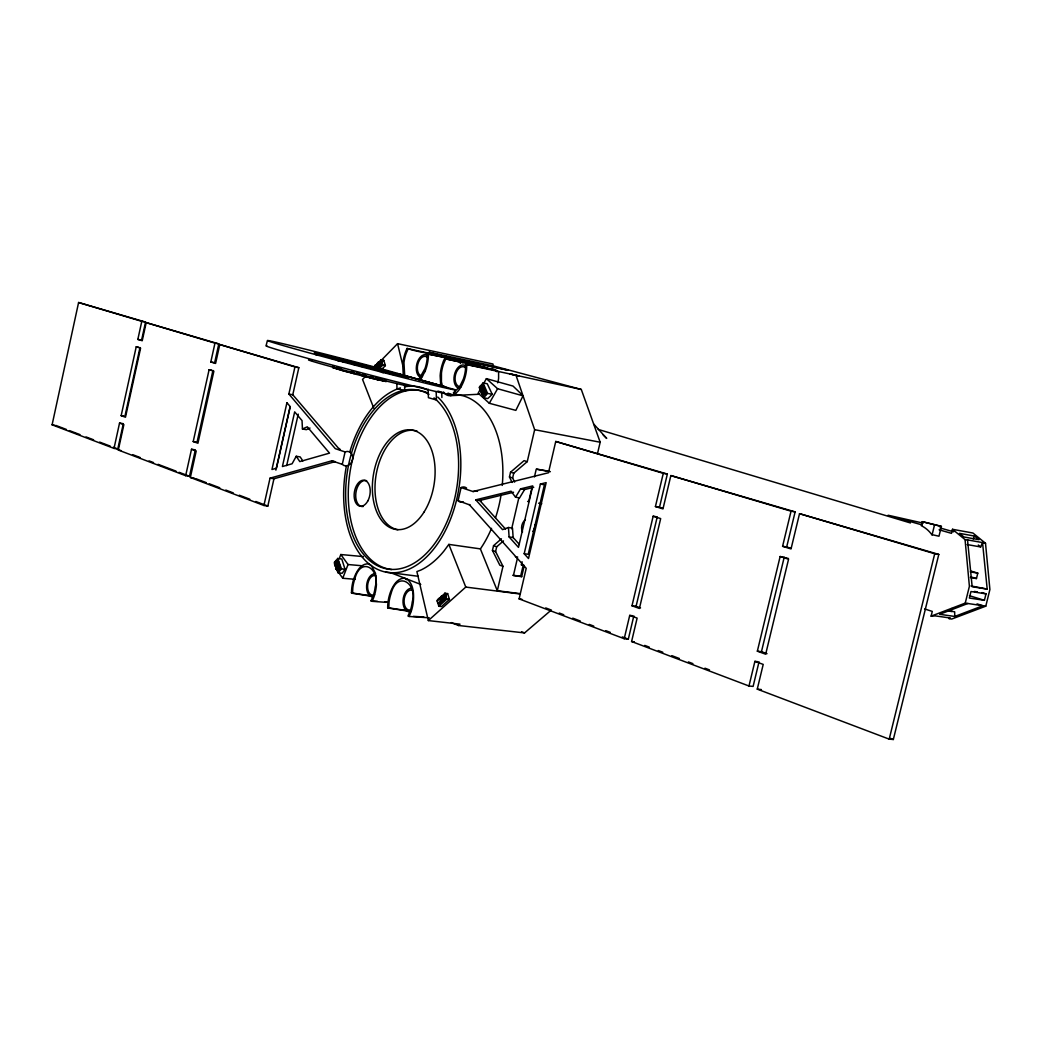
<?xml version="1.0" encoding="UTF-8"?>
<svg xmlns="http://www.w3.org/2000/svg" width="1042" height="1042" viewBox="0 0 1042 1042"><rect width="100%" height="100%" fill="white"/><g stroke="black" fill="none" stroke-linecap="round" stroke-linejoin="round"><path stroke-width="1.5" d="M481.495 391.089C482.394 387.767 487.395 390.398 485.429 393.212C484.035 397.367 478.434 391.01 482.824 391.349C482.172 390.646 477.497 389.278 480.557 386.009C483.358 384.094 485.39 388.432 483.136 390.229M482.368 389.786L484.66 389.799M442.446 595.79C447.76 598.785 440.883 593.08 440.623 598.238C441.821 604.581 448.034 596.936 444.96 593.276L447.63 593.601L449.441 599.45L441.495 606.574L438.825 606.249L437.028 600.413L444.96 593.276L446.771 599.124L438.825 606.249M335.993 567.33L337.478 566.822C334.065 564.595 342.284 564.946 339.822 568.593C339.093 571.433 334.677 569.479 336.084 566.874C339.705 565.103 338.103 563.24 335.459 565.884C333.505 564.712 334.808 560.244 337.413 561.56L336.097 561.391M337.022 569.792L338.702 567.03L338.233 565.129L336.918 564.946C339.601 565.324 337.009 567.135 335.602 565.91L337.868 566.04L335.081 565.637L337.647 566.405L336.436 566.04M378.897 362.173C384.029 364.726 376.579 359.764 377.048 364.869C378.806 370.483 383.612 362.877 381.151 359.803L383.756 360.337L385.397 365.599L381.19 369.884M438.838 598.59C444.361 597.327 433.993 599.528 438.552 603.149C442.785 605.806 440.987 597.6 443.176 600.726M376.748 368.386C381.606 368.477 374.547 361.965 374.325 367.214M387.676 607.447L388.77 608.15L387.676 607.707L387.754 604.985A28.942 17.805 -82.8 0 1 391.063 590.553C393.381 585.265 397.041 578.922 403.384 578.232A16.998 10.446 -82.7 0 1 408.308 580.16C413.778 585.878 413.987 594.591 413.296 602.015A29.033 17.766 -82.8 0 1 411.043 611.862L409.076 616.473L407.969 616.017L410.17 611.055A26.623 16.294 -82.8 0 0 412.228 602.029C417.647 582.96 397.08 570.195 391.076 593.536A26.766 16.477 -82.8 0 0 389.031 602.458L388.77 608.15L410.314 611.472M351.493 592.624L352.548 593.302L351.506 592.872L351.584 590.202A28.381 17.141 -82.6 0 1 354.801 576.057C357.054 570.886 360.532 564.647 366.719 563.891A16.672 10.042 -82.4 0 1 371.46 565.741L375.485 573.269L376.423 584.64A28.238 16.959 -82.5 0 1 373.166 598.968L372.085 601.312L371.017 600.869L373.153 596.011A26.128 15.695 -82.5 0 0 375.172 587.154C380.499 568.476 360.623 556.063 354.814 578.974A26.245 15.851 -82.6 0 0 352.821 587.74L352.548 593.302L370.77 596.154M482.85 389.552L485.22 390.138L482.225 389.447L483.423 389.903L481.665 390.086L482.824 391.349L480.987 389.148M444.869 597.092L443.462 596.727L444.713 596.688L444.96 593.276M373.804 367.305L381.151 359.803L380.903 363.02L379.679 362.916M482.98 390.359L482.902 391.128L481.691 390.633M336.332 566.236L337.556 566.601L337.634 565.871M484.817 389.851L483.488 389.578L484.96 389.916C482.433 391.532 481.443 383.977 483.149 385.931L481.977 385.735M335.263 462.088L334.625 462.101A7.32 5.978 -70.9 0 1 332.255 461.385L331.864 460.798L342.271 464.367A7.372 5.991 -70.9 0 0 352.574 459.639A7.372 5.991 -70.9 0 0 345.084 451.941L335.29 448.659L288.868 394.032L294.938 366.927L219.771 344.537L215.59 363.437L210.81 361.965L214.978 343.118L146.193 322.629L142.22 340.747L137.844 339.392L141.79 321.327L78.593 302.506L52.1 424.823L114.008 448.399L117.785 448.998L123.321 423.69L119.543 423.065L114.008 448.399M482.355 394.267L484.269 392.482L483.775 389.747M136.215 346.817L140.592 348.197L125.483 417.217L121.159 415.667L136.215 346.817L138.729 347.312M139.98 347.546L124.936 416.305L121.159 415.667M78.593 302.506L145.554 322.082L141.608 340.122L137.844 339.392M185.658 475.686L191.507 449.258L195.349 449.883L189.514 476.272L185.658 475.686L118.306 450.04L123.868 424.641L119.543 423.065M209.103 369.715L213.87 371.212L197.928 443.241L193.213 441.548L209.103 369.715L211.656 370.21M212.933 370.457L197.055 442.186L193.213 441.548M146.193 322.629L218.807 343.886L214.652 362.707L210.81 361.965M334.625 462.101L335.12 461.645L273.955 478.773L267.833 506.06L263.913 505.487L190.347 477.47L196.209 450.978L191.507 449.258M263.913 505.487L270.034 478.161L331.864 460.798M275.883 470.15L290.119 406.601M340.382 449.74A7.32 5.978 -70.9 0 0 338.416 448.151L292.776 394.762L298.833 367.696L219.771 344.537M286.68 465.618L298.233 414.143M342.271 464.367L345.084 451.941M376.839 368.178L376.917 365.742L378.142 365.833L375.263 365.273L377.699 365.364L376.527 365.182M378.285 366.198L377.035 366.133L380.2 366.667L379.027 366.263L380.812 365.833L379.601 365.364L380.903 365.625L379.679 365.143L380.981 365.403C379.314 365.781 379.366 362.134 381.098 363.58L379.861 364.205L381.164 364.466L379.835 364.44L381.138 364.713L379.796 364.674L381.098 364.947L377.113 366.784L378.415 367.058L378.533 366.185L377.074 366.341L379.9 366.849L377.517 366.38M470.281 363.45L470.632 361.874L455.588 358.682L478.486 363.984L470.632 361.874M470.242 505.123L458.076 500.694L461.085 487.565A7.789 6.057 -71.2 0 1 466.634 488.099M439.008 603.253L440.649 601.052L439.463 598.473M440.623 598.238L441.951 598.655L438.682 598.694L442.16 599.801L440.649 600.062L444.113 600.387L442.915 600.088L444.726 599.489L443.475 599.098L444.804 599.267C443.084 599.762 443.163 595.998 444.921 597.313L443.658 598.121L444.999 598.277L443.632 598.368L444.973 598.538L443.592 598.616L444.934 598.785L443.54 598.863L441.99 600.583M519.893 593.614L497.308 590.736L502.973 566.34L499.821 565.181L492.449 550.423L493.556 545.669L501.436 538.805M512.117 482.459L509.46 476.962L510.554 472.182L524.061 460.642L527.252 461.632L534.65 429.695L523.032 395.83L497.594 388.718L486.393 378.65L483.397 383.925M502.973 566.34L495.601 551.557L496.695 546.803L503.468 540.902M514.631 482.107L512.638 477.978L513.745 473.198L527.252 461.632M511.674 528.789L518.864 497.763M531.915 487.799L528.672 501.762L527.617 501.41M534.442 476.936L536.239 469.187L550.371 471.674M517.34 558.59L513.406 575.562L521.69 576.669L524.295 565.467L521.391 564.829L522.107 561.755M524.191 553.719L540.381 484.087L546.164 482.615L528.502 558.512L524.191 553.719L528.242 554.292L544.419 484.777L540.381 484.087M521.69 576.669L520.635 576.278L523.24 565.09L521.391 564.829M633.823 615.9L628.313 639.189L624.21 638.72L519.111 598.889L526.223 568.32L469.174 504.471M662.517 508.17L659.508 507.233L667.349 474.071L555.738 441.469L548.457 472.755L472.964 491.524L461.085 487.565M597.574 453.322L600.166 442.225L581.293 389.461L493.4 365.911L428.9 352.209L449.415 357.745L448.073 357.445M624.21 638.72L629.72 615.392L632.455 615.731M653.152 516.22L660.667 518.603L639.41 608.463L631.986 605.78L653.152 516.22L657.228 516.897L636.089 606.301L640.543 607.916M795.124 511.896L791.047 511.166L782.594 546.295L786.684 546.959L795.124 511.896L670.853 475.569L662.972 508.9L655.431 506.542L663.285 473.328L555.738 441.469M759.032 661.813L753.106 686.418L748.977 686.001L631.595 641.52L637.131 618.114L629.72 615.392M748.977 686.001L754.903 661.357L757.651 661.657M780.132 556.519L788.56 559.202L765.675 654.207L757.352 651.185L780.132 556.519L788.442 558.499M757.352 651.185L761.468 651.667L784.222 557.17M782.594 546.295L791.034 548.939L799.527 513.68L938.79 554.422L893.333 739.494L889.204 739.143L757.26 689.14L763.213 664.405L754.903 661.357M922.339 521.677L921.349 525.741L922.014 526.054A40.651 31.143 -80.7 0 1 931.795 534.598L938.985 536.213L941.395 526.392L922.339 521.677L941.395 526.392M932.056 534.989L934.466 525.129M889.204 739.143L934.726 553.732L938.79 554.422M939.116 529.805L951.476 533.335L952.466 529.297L972.928 533.022L985.511 543.273L989.9 589.525L985.784 606.17L951.711 619.052L948.988 618.661L950.382 618.023L935.286 615.887L931.118 616.148L932.277 611.407L924.632 608.958M951.164 611.615L951.932 608.476M931.118 616.148L965.244 603.11L969.399 586.294L965.061 539.626L952.466 529.297M970.441 577.581L976.458 578.544L977.8 573.126L970.949 571.081M986.006 593.862L970.975 591.53L969.36 598.043L984.416 600.322L986.006 593.862L981.864 592.585M266.049 345.853L267.416 340.5M267.012 345.918A97.193 1.823 14.7 0 0 349.617 369.663A97.193 1.823 14.7 0 0 453.778 395.152L455.263 389.76L381.085 368.725A97.206 1.602 14.7 0 0 268.575 340.604A97.206 1.602 14.7 0 0 350.386 363.932A97.206 1.602 14.7 0 0 455.146 389.838L455.263 389.76M339.236 558.629L340.799 554.526L363.411 556.61M355.166 579.313L342.74 578.258L348.041 564.517L340.799 554.526M442.616 600.348L443.801 600.609L440.909 599.827M973.202 538.975L974.452 536.07L959.461 533.348L963.993 536.995L978.985 539.691L974.452 536.07M967.158 544.562L980.652 546.946L982.541 542.582L967.536 539.899L972.16 586.737L987.191 589.095L982.541 542.582M425.032 371.486L420.629 379.262M443.514 361.027L444.608 358.604L462.882 362.603M378.402 366.823L377.412 366.25M442.147 600.557L443.332 600.739L440.688 600.544L441.886 599.775M523.032 395.83L515.842 410.379L489.31 403.28L478.161 393.16L480.401 389.2M449.415 357.745L407.057 348.445L405.989 350.815A28.59 17.375 -78.7 0 0 403.788 357.875A28.59 17.375 -78.7 0 0 402.72 365.234L403.228 374.312M458.337 361.327C444.035 354.059 423.794 354.059 408.151 348.731L406.002 353.759A26.441 16.073 -78.7 0 0 403.97 362.642L404.661 375.016M486.015 367.683L487.369 367.969L445.742 358.917L443.527 364.023A26.962 16.711 -78.7 0 0 441.456 373.088L441.43 381.893L442.772 387.416M375.954 366.354L376.423 365.664L374.651 366.094M302.844 460.903L300.174 456.917L296.241 456.266L292.086 463.781L282.408 466.542L294.665 411.877L302.037 420.603L302.44 428.978L306.361 429.669L310.008 428.054M439.359 599.658L439.867 598.968L438.018 599.502M489.31 403.28L497.594 388.718M441.131 600.153L442.342 600.166L440.675 600.804L442.459 600.322L441.248 600.283M533.738 487.317L524.608 489.545L519.593 497.868L515.556 497.203L520.583 488.867L532.736 485.898L518.473 547.35L509.108 536.93L508.444 527.499L512.495 528.112L513.146 537.529L519.398 544.471M379.327 366.94L377.074 367.266L378.819 366.641L377.1 366.563L379.47 366.953L378.624 366.354M377.634 366.484L379.054 366.836L378.285 367.995L376.983 367.735L378.142 368.438M441.834 600.57L443.019 600.7L441.639 602.38L440.401 602.002L441.743 602.172L440.558 601.547L441.899 601.703L442.72 600.557L441.521 600.479L443.488 600.726L442.316 600.518M345.045 569.323L342.18 573.282L338.064 572.761L334.287 562.419L337.738 558.512L341.802 559.046L345.045 569.323L341.515 568.867L338.064 572.761M497.308 590.736L480.375 548.887L448.855 544.393L443.996 550.984A93.754 57.44 -80.7 0 1 420.694 570.13L416.891 571.576L428.327 620.576L459.965 624.158L458.467 625.487L451.303 622.582M480.375 548.887L480.662 548.509A92.66 57.662 -80.7 0 0 491.55 528.333M443.645 600.674L440.61 601.299L442.863 600.635L441.678 600.544M441.235 596.441L443.618 595.946M419.04 379.119L425.019 368.503A26.31 15.917 -78.7 0 0 427.064 359.516L427.311 353.928L457.842 360.011M483.123 382.922L479.255 387.324L483.67 397.757L487.76 398.578L492.241 394.319L487.252 383.769L483.123 382.922L487.552 393.368L492.241 394.319M483.67 397.757L487.552 393.368M381.046 363.371L377.634 362.89L380.056 362.421M365.937 375.967L362.551 379.431L373.791 408.203M374.977 366.745L397.575 343.665L492.905 363.984L493.4 365.911M376.396 367.839L383.756 360.337M376.983 367.735L379.184 366.901L378.025 366.68M378.585 369.35L382.792 365.065L385.397 365.599M450.574 359.138L451.499 358.305M488.581 369.402C490.417 367.552 495.979 369.102 496.643 371.681M443.097 597.678L447.63 593.601M441.99 600.218L441.013 599.997M442.72 600.557L440.649 601.052L442.016 600.96M441.899 601.703L443.019 600.7M428.327 620.576L465.774 587.076L520.297 594.018M458.467 625.487L524.556 632.924L551.387 609.961M481.886 386.269L482.837 385.866M453.348 392.873L459.509 386.999L463.325 379.184A26.805 16.542 -78.7 0 0 465.435 370.014L465.67 364.309L496.122 370.34M482.824 390.463L480.857 390.372M302.44 428.978L307.299 426.816L329.519 453.127L299.796 461.593L296.241 456.266M967.888 603.474L939.663 614.311L954.759 616.46L982.945 605.728L976.992 603.878M508.444 527.499L502.544 529.636L475.751 499.834L511.049 491.199L515.556 497.203M341.515 568.867L337.738 558.512L338.963 565.441L334.873 565.363L336.11 565.363M475.751 499.834L479.776 500.473L513.55 492.241M375.693 365.026L378.363 365.364L375.849 364.987L376.852 365.351M378.311 366.68L379.757 366.914L378.598 366.589M443.436 391.961L445.494 394.202A17.128 10.589 -78.8 0 0 450.561 395.66C457.959 394.084 461.788 386.335 464.237 379.874A29.241 18.04 -78.7 0 0 466.529 369.884L466.829 364.622L465.67 364.309M396.82 383.586L396.989 388.471L404.752 390.737L407.474 390.229M472.964 491.524L474.188 491.446M440.558 601.547L441.951 601.455M450.561 395.66L479.294 394.241M338.194 569.935L336.384 569.388L339.184 569.648L337.999 569.349L339.314 569.518L338.116 569.192L339.432 569.362L338.233 569.023L339.653 569.01L338.637 567.968L339.992 567.903L338.676 567.734L340.018 567.669L338.702 567.499L340.031 567.434L338.715 567.265L340.031 567.2L338.702 567.03L339.926 566.535L338.376 565.819L339.601 565.845L336.579 565.467L339.366 565.611L337.738 558.512M337.647 565.272L338.832 565.441L337.217 564.087L338.572 564.022L339.106 565.48L337.79 565.311M440.479 599.397L441.73 599.371M338.468 565.988L339.692 565.988M336.292 569.245L337.517 569.245M336.24 561.391L338.285 562.107M440.193 603.409L438.148 602.823L440.974 603.188L439.789 602.901L441.639 602.38M443.267 596.363L444.491 596.363M485.898 394.631L482.798 388.041L484.061 388.08L484.504 389.786L483.332 389.539M483.527 394.488L481.573 393.615L484.647 394.28L483.475 393.889L484.947 393.993L483.762 393.563L485.207 393.642L484.191 392.717L485.52 392.99L484.269 392.482L485.598 392.743L484.335 392.235L485.702 392.248L484.374 391.987L485.728 392L484.4 391.727L485.728 391.753L484.413 391.479L485.728 391.505L484.4 391.245L485.702 391.271L484.204 390.359L485.442 390.45L482.615 388.562L484.335 389.786L483.175 389.513M480.271 386.322L481.469 386.79L480.154 386.517L481.352 386.986L480.036 386.725L481.248 387.207L479.932 386.947L481.157 387.442L479.659 387.898L480.987 388.171M483.019 389.513L484.178 389.812L482.667 388.314L484.035 388.327L482.707 388.067M334.977 565.506L336.188 565.532M378.376 364.674L377.061 365.104M378.415 367.058L377.1 367.018L378.402 367.292M438.278 602.953L440.831 603.279M441.378 598.916L438.995 598.525L441.248 598.811M443.15 596.206L444.361 596.232L441.808 595.92L442.993 596.18M339.484 565.715L337.074 565.389M336.866 561.794L338.064 561.846M441.378 600.387L442.589 600.452M443.032 596.076L444.231 596.128L442.121 595.803L443.306 596.011M337.816 569.687L336.879 569.766M337.921 565.363L339.366 565.611L336.813 565.142M335.198 565.741L337.556 566.601M336.748 561.664L337.947 561.742L335.811 561.443L336.983 561.677M423.86 616.981L413.374 616.356M438.552 603.149L439.75 603.227M429.252 617.815L409.076 616.473M376.983 365.924L378.22 366.002M442.889 595.959L444.087 596.05M439.906 598.642L441.105 598.72M384.811 601.807L386.908 601.95M371.017 600.869L377.464 601.325M372.085 601.312L386.126 602.341M335.329 565.819L337.751 566.21M336.631 561.56L337.829 561.651M481.678 393.785L482.902 393.889M484.113 390.177L485.338 390.281M439.893 603.318L438.695 603.214L440.037 603.37M482.459 386.256L483.67 386.361M442.746 595.881L443.931 595.985M439.776 598.564L440.961 598.668M348.041 564.517L362.551 565.806M376.839 365.573L378.051 365.69L375.55 365.078L377.946 365.56L376.644 365.286M335.459 565.884L336.644 565.988M336.514 561.482L337.686 561.599M757.26 689.14L761.389 689.557M483.006 394.045L481.795 393.928L484.322 394.462L483.162 394.123M480.141 390.008L481.339 390.138M439.62 598.499L440.805 598.629M442.603 595.816L443.788 595.959M380.708 362.733L378.311 362.264L380.46 362.538M631.595 641.52L634.331 641.833M336.371 561.43L337.556 561.56M481.925 394.045L484.165 394.527M482.693 389.604L485.09 390.021M480.258 390.125L482.667 390.542L482.824 391.349M444.713 596.688L441.365 596.271L442.563 596.597M443.54 598.863L444.882 599.033M446.771 599.124L449.441 599.45M483.436 386.1L481.196 385.631M519.111 598.889L521.821 599.228M337.361 565.285L338.533 565.493L337.1 564.543L338.129 565.311M338.324 564.92L337.009 564.751L338.233 565.129M385.605 572.071L418.311 576.291M336.032 567.095L337.348 567.265M338.637 567.968L339.952 568.137M631.986 605.78L636.089 606.301M337.217 564.087L338.533 564.256L338.676 565.454L337.504 565.272M512.924 575.249L520.635 576.278M337.152 569.805L338.337 569.961M335.745 565.923L336.918 566.08L337.308 567.499M515.373 556.715L517.705 557.053M483.241 394.319L482.055 394.15L483.996 394.553L482.837 394.254M481.586 390.398L480.401 390.229L483.006 390.906M947.126 610.716L954.667 611.797L954.759 616.46M482.107 385.84L483.293 386.009M965.244 603.11L985.784 606.17M509.108 536.93L513.146 537.529M387.676 607.707L406.08 610.482M190.347 477.47L194.203 478.057M439.177 603.227L440.349 603.409M351.506 592.872L369.728 595.672M439.307 598.46L440.479 598.642L439.151 598.486M338.116 360.675L340.122 361.079M270.034 478.161L273.955 478.773M974.348 591.426L977.357 591.895M442.29 595.777L443.462 595.959M118.306 450.04L120.833 450.431M971.014 585.943L987.191 589.095M337.308 569.792L338.481 569.974M335.889 565.897L337.061 566.093M482.199 394.228L483.384 394.41M538.623 503.208L541.775 503.729M52.1 424.823L54.575 425.227M480.544 390.307L482.016 390.62M970.284 571.889L977.8 573.126M331.851 461.111L335.12 461.645M520.583 488.867L524.608 489.545M655.431 506.542L659.508 507.233M377.881 366.641L379.054 366.836M376.396 365.091L377.569 365.299M379.158 362.277L380.33 362.473M439.333 603.188L440.505 603.396M536.747 469.121L549.316 471.336M965.061 539.626L967.81 540.108M982.814 542.791L985.511 543.273M338.624 569.961L337.452 569.753L338.767 569.922M336.032 565.858L337.204 566.067M335.954 561.404L337.126 561.612M663.285 473.328L667.349 474.071M288.868 394.032L292.776 394.762M480.701 390.346L481.873 390.568M481.834 385.67L482.993 385.892M534.65 429.695L600.166 442.225M376.266 365.026L377.438 365.26M379.027 362.212L380.2 362.434M466.829 364.622L581.293 389.461M294.938 366.927L298.833 367.696M427.311 353.928L459.952 360.584L487.369 367.969M455.419 394.267L463.13 395.804A92.66 57.662 -80.7 0 1 502.244 485.429M441.964 595.842L443.15 596.076M481.417 393.238L482.68 393.29M214.978 343.118L218.807 343.886M337.217 565.324L338.168 565.545M336.175 565.793L337.348 566.027M379.614 366.94L377.751 366.576L378.936 366.745L377.035 367.5L378.337 367.761M479.711 387.65L481.026 387.924M482.667 388.314L483.996 388.575M483.853 389.07L482.537 388.796L483.853 389.955M483.762 389.291L482.446 389.031L483.696 390.06L482.094 389.643L483.397 390.333L481.964 389.812M479.698 389.109L483.123 390.698L481.938 390.242M141.79 321.327L145.554 322.082M484.335 392.235L485.65 392.495M379.744 364.908L381.046 365.182M480.714 385.879L483.775 386.53L482.537 386.439L484.061 387.585L482.746 387.559L484.074 387.832L482.733 387.806L484.061 388.08M384.355 379.874L385.345 380.083M335.094 367.956L332.593 367.539L342.831 370.613M336.266 368.334L339.848 369.115M482.511 394.293L483.683 394.54M376.136 364.987L377.295 365.247M476.077 365.573L489.532 368.555M335.667 561.508L336.84 561.768M381.828 372.385L382.935 372.632M379.301 380.056L383.795 380.864M336.41 368.243L337.973 368.594M482.68 394.293L483.84 394.553M481.013 390.359L482.172 390.633M377.686 379.679L386.282 381.567L383.912 380.708M379.796 378.832L381.567 379.249M337.868 569.479L339.041 569.766M481.521 385.592L482.68 385.866M336.944 565.48L338.116 565.754L336.67 565.728M442.772 600.231L443.957 600.505M378.754 362.16L379.913 362.434M375.993 364.974L377.152 365.26M342.623 361.652L344.186 362.03M375.862 379.249L379.444 380.174M441.652 596.011L442.837 596.298M373.87 378.754L377.451 379.692M375.602 377.816L377.803 378.35M371.694 378.22L375.25 379.158M370.705 376.592L373.231 377.23M369.389 377.647L372.88 378.572M366.979 377.035L370.353 377.946M439.932 602.758L441.131 603.058M352.105 363.997L356.742 365.182M364.479 376.396L367.709 377.269M481.183 390.333L482.342 390.633M335.394 561.716L336.579 562.016M362.499 374.495L365.299 375.224M361.913 375.732L364.96 376.566M481.352 385.605L482.511 385.905M362.147 375.849L356.481 374.365M378.611 362.173L379.757 362.473M361.587 366.445L364.01 367.084M356.82 373.023L359.659 373.765M353.668 373.622L356.742 374.378M366.419 367.722L368.764 368.347M351.271 371.538L354.019 372.281M350.933 372.893L354.189 373.7M348.288 372.176L351.688 373.036M407.057 348.445L408.151 348.731M444.608 358.604L445.742 358.917M438.382 598.955L439.594 599.28M349.278 372.385L343.404 370.835M346.986 371.76L341.216 370.223M486.393 378.65L513.042 386.074L522.967 395.621L516.142 375.732M481.339 390.281L482.746 391.597M378.454 362.199L379.614 362.525M378.871 371.108L380.408 371.551M339.588 368.321L341.568 368.881M923.199 523.136L888.136 515.23L922.118 524.947M939.949 527.916L953.651 531.824M447.76 393.303L453.882 395.061M437.835 391.102L440.532 391.883M341.034 370.092L335.407 368.386M338.337 568.841L339.549 569.192M381.112 379.874L382.635 380.317M336.332 367.37L337.829 367.813M443.28 599.541L444.504 599.905M670.853 475.569L791.047 511.166M799.527 513.68L934.726 553.732M381.737 371.929L383.743 372.541M598.199 429.408L910.447 522.954M970.988 576.903L976.458 578.544M380.63 379.822L382.714 380.473M969.425 595.685L984.416 600.322M786.684 546.959L790.904 548.274M338.416 564.712L337.165 564.308L338.481 564.49L338.676 565.454M510.554 472.182L513.745 473.198M335.941 563.396L334.677 562.993L335.993 563.162L334.743 562.771L336.449 562.172L335.263 561.846L338.363 562.276L337.048 562.107M483.319 394.006L484.491 394.384M375.407 365.169L376.566 365.534M378.897 366.393L380.056 366.771M509.46 476.962L512.638 477.978M482.524 389.682L483.553 389.721M480.87 385.774L482.029 386.152M338.989 361.079L338.038 360.753M378.025 362.46L379.184 362.85M334.117 366.68L333.036 366.289M493.556 545.669L496.695 546.803M492.449 550.423L495.601 551.557M761.468 651.667L767.016 653.673M374.99 365.547L376.175 365.976M379.288 365.95L380.46 366.38M482.068 390.073L483.254 390.516M545.708 607.929L550.215 609.635M559.228 613.035L563.735 614.741M572.735 618.153L580.251 620.993M589.264 624.405L593.771 626.112M605.78 630.657L610.286 632.364M622.308 636.909L628.313 639.189M644.737 645.402L649.257 647.108M658.284 650.534L662.803 652.24M671.829 655.652L679.358 658.505M688.384 661.917L692.904 663.637M704.939 668.196L709.459 669.902M890.298 738.348L893.333 739.494M55.812 425.423L66.388 429.447M69.41 430.593L80 434.618M86.043 436.924L93.598 439.802M99.641 442.095L110.231 446.119M113.252 447.265L117.785 448.998M132.581 454.625L140.071 457.477M149.058 460.89L153.552 462.596M158.045 464.315L176.033 471.153M179.029 472.287L189.514 476.272M195.714 478.63L206.225 482.628M209.234 483.775L219.758 487.773M225.762 490.066L233.278 492.918M239.282 495.21L249.806 499.209M255.811 501.489L267.833 506.06M455.953 359.646L458.037 360.441L456.604 359.777M483.892 393.368L485.077 393.824M494.247 369.975L496.331 370.77L494.898 370.105M391.297 572.931L404.557 578.102M405.963 578.675L420.76 584.445M521.56 631.739L524.556 632.924M459.014 360.389L460.004 360.793L460.343 363.437M497.386 370.744L498.597 372.45L498.61 378.285A17.623 11.084 -78.6 0 1 497.685 382.831M978.295 545.018L980.652 546.946M603.188 434.996L606.705 438.408L593.888 424.237M479.776 500.473L505.513 529.049M335.563 568.216L342.74 578.258M448.855 544.393L465.774 587.076M339.418 564.49L340.33 567.421M381.151 359.803L382.792 365.065M397.575 343.665L402.837 365.625M338.572 564.022L338.832 565.441M440.701 384.98L440.154 375.719A29.15 18.079 -78.7 0 1 443.501 361.079M404.57 385.136L404.752 390.737M436.194 391.492L436.429 400.024L428.418 397.679L428.158 389.174M441.73 391.818L441.886 397.549M428.431 354.228L428.353 356.911A28.434 17.206 -78.7 0 1 425.045 371.434M315.635 354.658A48.57 0.834 14.7 0 1 317.029 354.931M330.614 358.135A48.57 0.834 14.7 0 1 395.999 375.315M434.019 397.901A90.745 55.291 -80.7 0 1 428.353 551.322A90.745 55.291 -80.7 0 1 345.631 493.556A90.745 55.291 -80.7 0 1 428.926 394.345M409.649 386.139A52.035 1.029 14.6 0 1 354.098 372.815A52.035 1.029 14.6 0 1 312.222 360.454M463.443 501.918A7.789 6.057 -71.2 0 1 458.076 500.694M481.17 499.821A7.841 6.07 -71.2 0 1 480.675 501.371M474.957 491.303A7.841 6.07 -71.2 0 1 477.523 491.368M534.963 524.829A8.531 6.447 -71 0 1 532.866 531.42M522.537 531.941A8.531 6.447 -71 0 1 525.402 519.619M500.994 495.315A92.66 57.662 -80.7 0 1 495.523 517.77M374.599 594.813A9.925 6.005 -82.5 0 1 367.618 585.63A9.925 6.005 -82.5 0 1 375.849 575.744M397.888 529.727A50.303 30.726 -80.7 0 1 376.488 472.755A50.303 30.726 -80.7 0 1 417.087 431.114M363.293 506.49A13.155 7.88 -81 0 1 355.895 492.879A13.155 7.88 -81 0 1 366.641 480.701M461.28 386.686A10.186 6.33 -78.7 0 1 455.588 374.508A10.186 6.33 -78.7 0 1 466.126 368.334M423.417 391.336A90.654 55.304 -80.7 0 1 427.559 392.821M391.662 569.557A90.654 55.304 -80.7 0 1 350.333 470.085A90.654 55.304 -80.7 0 1 422.01 390.958M458.897 388.301A11.892 7.385 -78.7 0 1 454.95 372.958A11.892 7.385 -78.7 0 1 466.282 366.302M422.661 376.058A9.99 6.083 -78.7 0 1 417.881 364.049A9.99 6.083 -78.7 0 1 427.533 357.419M421.75 377.686A11.657 7.099 -78.7 0 1 416.917 363.697A11.657 7.099 -78.7 0 1 427.572 355.465M411.369 609.739A10.12 6.239 -82.7 0 1 404.062 600.843A10.12 6.239 -82.7 0 1 411.968 590.085M410.769 611.628A11.801 7.281 -82.7 0 1 403.046 600.348A11.801 7.281 -82.7 0 1 412.241 588.417M373.27 596.832A11.579 7.007 -82.5 0 1 366.615 585.682A11.579 7.007 -82.5 0 1 374.768 573.842M406.614 579.717A11.149 6.838 -82.6 0 0 405.937 578.974A10.042 6.174 -82.5 0 0 403.033 577.841M405.038 386.764A94.106 57.336 -80.7 0 1 427.22 389.708M437.77 397.054A94.106 57.336 -80.7 0 1 452.567 513.628A94.106 57.336 -80.7 0 1 378.129 569.635A94.106 57.336 -80.7 0 1 346.439 465.8M349.812 451.915A94.106 57.336 -80.7 0 1 400.467 387.885M449.558 393.668A15.708 9.717 -78.8 0 1 448.36 393.459M337.295 563.37L338.611 563.54C336.996 564.256 336.527 561.26 338.442 562.459L337.295 563.136L338.611 563.318L337.295 563.37M286.928 402.707L271.962 469.512L276.443 468.197L290.236 406.627L286.928 402.707M445.598 386.895L396.989 373.583L445.598 386.895M337.295 568.437L336.019 568.489L337.295 568.437M337.712 569.557L336.501 569.518L338.91 569.857L337.725 569.596M508.118 370.262L477.575 363.45L508.118 370.262M464.823 361.313L446.054 356.546L464.823 361.313M514.93 374.951L509.825 373.883L519.098 376.084L514.93 374.951M334.703 358.813A48.57 0.795 14.7 0 0 408.542 377.543A48.57 0.795 14.7 0 0 341.984 359.295A48.57 0.795 14.7 0 0 334.703 358.813M423.925 512.234A50.355 30.713 -80.7 0 0 414.442 430.646A50.355 30.713 -80.7 0 0 372.828 496.279A50.355 30.713 -80.7 0 0 423.925 512.234M367.878 500.837A13.168 7.88 -81 0 0 364.257 480.245A13.168 7.88 -81 0 0 354.41 498.662A13.168 7.88 -81 0 0 367.878 500.837"/></g></svg>
